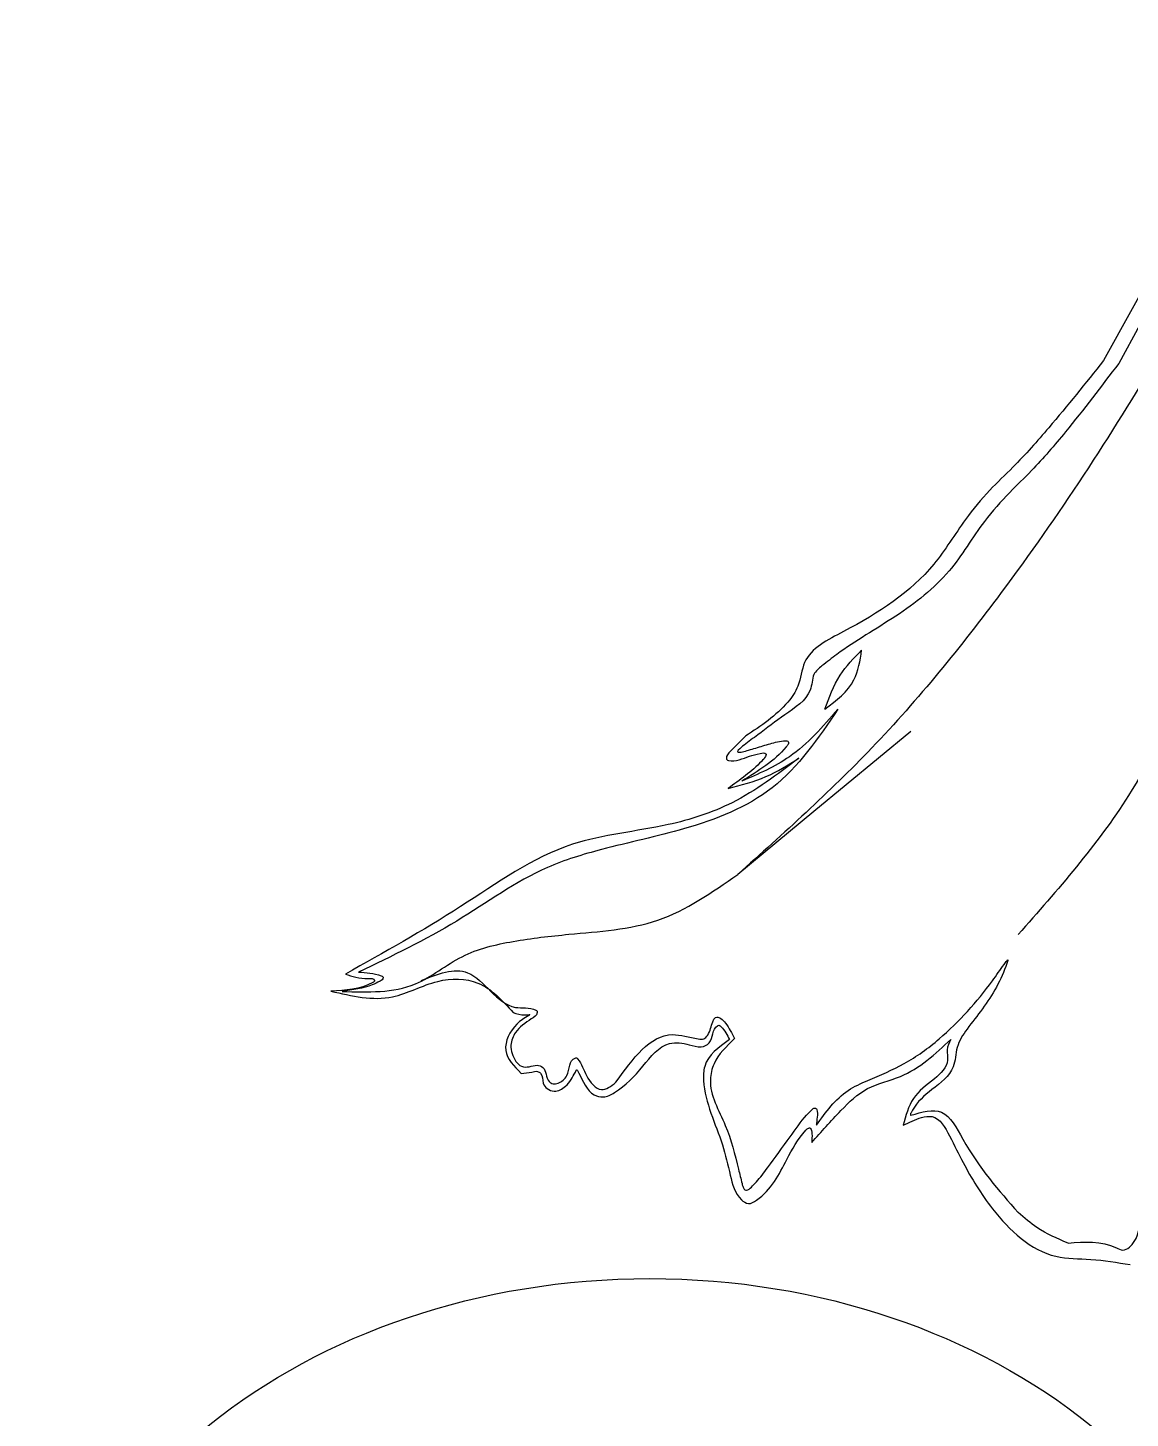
# Model space of a CAD drawing. Header units: millimetres. Extents: x -59 to 46, y -7 to 137.
# Drawn here: x -58.6 to -14.2, y 41.9 to 97.8 of the extents above; entities that cross this region are included whole.
import ezdxf

# ---------------------------------------------------------------- set-up
doc = ezdxf.new("R2010")
doc.units = ezdxf.units.MM

msp = doc.modelspace()

# ---------------------------------------------------------------- linework, layer by layer
at = {"color": 7, "linetype": 'Continuous'}
for p, q in [((-7.388, 97.805), (-14.703, 84.322)), ((-8.023, 97.62), (-15.319, 84.435))]:
    msp.add_line(p, q, dxfattribs=at)
at = {"color": 7, "linetype": 'Continuous', "flags": 128}
msp.add_lwpolyline([(-23.061, 69.525), (-26.959, 66.311), (-30.022, 63.786)], dxfattribs=at)
at = {"color": 7, "linetype": 'Continuous'}
msp.add_ellipse((-33.558, 27.547), major_axis=(25, 0), ratio=0.8, dxfattribs=at)
for points, knots in [([(-7.063, 96.19), (-8.993, 92.32), (-12.635, 85.014), (-18.63, 75.927), (-24.32, 68.898), (-28.18, 65.437), (-30.022, 63.786)], [0, 0, 0, 0, 0.324012, 0.611739, 0.814739, 1, 1, 1, 1]), ([(-15.319, 84.435), (-16.041, 83.528), (-17.208, 82.061), (-18.746, 80.331), (-19.958, 79.194), (-21.028, 77.897), (-22.476, 75.502), (-24.883, 73.952), (-27.404, 72.723), (-27.506, 71.393), (-28.262, 70.299), (-29.087, 69.755), (-29.698, 69.351)], [0, 0, 0, 0, 0.1649, 0.266371, 0.328675, 0.400899, 0.505148, 0.719954, 0.814569, 0.8612, 0.897069, 1, 1, 1, 1]), ([(-14.703, 84.322), (-15.407, 83.396), (-16.53, 81.921), (-18.001, 80.193), (-19.171, 79.076), (-20.338, 77.775), (-21.473, 75.778), (-23.637, 74.099), (-25.515, 73.057), (-26.553, 72.231), (-26.979, 71.889), (-27.029, 71.508), (-27.171, 70.828), (-28.152, 70.219), (-29.026, 69.526), (-29.669, 69.063), (-29.941, 68.846), (-30.025, 68.744), (-30.026, 68.712), (-30.008, 68.697), (-29.976, 68.695), (-29.917, 68.698), (-29.784, 68.724), (-29.474, 68.809), (-29.008, 68.956), (-28.513, 69.1), (-28.181, 69.163), (-28.016, 69.154), (-27.958, 69.087), (-28.005, 68.992), (-28.503, 68.372), (-29.199, 67.941), (-29.858, 67.533)], [0, 0, 0, 0, 0.1305803, 0.2079741, 0.2541593, 0.3119856, 0.4035276, 0.5085218, 0.614191, 0.6423559, 0.6599773, 0.671848, 0.6841203, 0.7370486, 0.7879441, 0.8134314, 0.825197, 0.8272399, 0.8278395, 0.8284155, 0.8297363, 0.831284, 0.8351195, 0.8448187, 0.8674233, 0.8899286, 0.9024231, 0.9055776, 0.9077165, 0.911132, 0.9158119, 1, 1, 1, 1]), ([(-10.453, 75.546), (-11.551, 72.567), (-13.481, 67.332), (-17.163, 63.163), (-18.749, 61.367)], [0, 0, 0, 0, 0.5690727, 1, 1, 1, 1]), ([(-26.514, 70.422), (-26.343, 70.899), (-26.021, 71.796), (-25.355, 72.475), (-25.042, 72.794)], [0, 0, 0, 0, 0.5309231, 1, 1, 1, 1]), ([(-26.514, 70.422), (-26.054, 70.776), (-25.254, 71.392), (-25.105, 72.376), (-25.042, 72.794)], [0, 0, 0, 0, 0.575586, 1, 1, 1, 1]), ([(-26, 70.422), (-26.785, 69.262), (-28.313, 67.003), (-32.016, 65.558), (-35.13, 64.928), (-38.337, 63.956), (-41.315, 61.755), (-43.924, 60.504), (-45.26, 59.863)], [0, 0, 0, 0, 0.18319, 0.35695, 0.510664, 0.612751, 0.801645, 1, 1, 1, 1]), ([(-26, 70.422), (-26.604, 69.724), (-27.684, 68.475), (-29.193, 67.821), (-29.858, 67.533)], [0, 0, 0, 0, 0.558748, 1, 1, 1, 1]), ([(-29.698, 69.351), (-29.888, 69.161), (-30.154, 68.896), (-30.519, 68.536), (-30.455, 68.383), (-30.124, 68.284), (-29.66, 68.533), (-29.229, 68.617), (-28.914, 68.7), (-28.873, 68.583), (-28.933, 68.468), (-29.393, 67.972), (-29.935, 67.582), (-30.407, 67.242)], [0, 0, 0, 0, 0.1748293, 0.2442938, 0.2549154, 0.2671846, 0.440816, 0.5311842, 0.5768195, 0.5857425, 0.5993684, 0.6511236, 1, 1, 1, 1]), ([(-27.571, 68.453), (-28.432, 67.801), (-30.022, 66.596), (-33.187, 65.577), (-37.184, 65.259), (-41.194, 62.349), (-44.24, 60.65), (-45.793, 59.783)], [0, 0, 0, 0, 0.157824, 0.291511, 0.483893, 0.736914, 1, 1, 1, 1]), ([(-30.407, 67.242), (-29.889, 67.374), (-28.88, 67.63), (-28, 68.184), (-27.571, 68.453)], [0, 0, 0, 0, 0.513405, 1, 1, 1, 1]), ([(-45.923, 59.087), (-44.895, 59.053), (-43.114, 58.995), (-41.18, 60.64), (-39.008, 61.143), (-36.372, 61.446), (-33.092, 61.641), (-31.053, 63.066), (-30.022, 63.786)], [0, 0, 0, 0, 0.175859, 0.304358, 0.431761, 0.565674, 0.780559, 1, 1, 1, 1]), ([(-26.86, 53.708), (-26.481, 54.234), (-25.922, 55.008), (-24.566, 55.612), (-23.267, 56.145), (-21.502, 57.434), (-20.229, 58.865), (-19.435, 60.001), (-19.239, 60.281), (-19.189, 60.342), (-19.174, 60.354), (-19.168, 60.357), (-19.165, 60.357), (-19.162, 60.354), (-19.16, 60.342), (-19.164, 60.322), (-19.176, 60.276), (-19.418, 59.585), (-19.945, 58.636), (-20.78, 57.637), (-21.27, 56.876), (-21.268, 55.85), (-22.211, 55.171), (-22.839, 54.618), (-23.048, 54.223), (-23.083, 54.16), (-23.079, 54.116), (-23.065, 54.113), (-23.059, 54.112)], [0, 0, 0, 0, 0.106184, 0.156297, 0.246234, 0.342695, 0.520461, 0.565636, 0.57581, 0.578132, 0.578728, 0.579028, 0.579163, 0.57929, 0.579649, 0.581021, 0.582828, 0.587678, 0.704233, 0.761389, 0.808194, 0.852883, 0.922955, 0.986792, 0.993486, 0.997898, 0.998937, 1, 1, 1, 1]), ([(-45.793, 59.783), (-45.522, 59.694), (-45.178, 59.579), (-44.641, 59.614), (-44.616, 59.509), (-44.64, 59.472), (-45.168, 59.161), (-45.787, 59.128), (-46.377, 59.098)], [0, 0, 0, 0, 0.3094496, 0.3940779, 0.4006557, 0.4087142, 0.4354975, 1, 1, 1, 1]), ([(-45.26, 59.863), (-44.959, 59.842), (-44.635, 59.82), (-44.286, 59.689), (-44.259, 59.581), (-44.463, 59.456), (-44.957, 59.219), (-45.501, 59.145), (-45.923, 59.087)], [0, 0, 0, 0, 0.328593, 0.353274, 0.370957, 0.434559, 0.560342, 1, 1, 1, 1]), ([(-42.74, 59.523), (-42.079, 59.784), (-40.59, 60.373), (-39.538, 58.214), (-38.378, 58.474), (-38.076, 58.3), (-38.083, 58.124), (-38.211, 58.045), (-38.32, 57.978)], [0, 0, 0, 0, 0.339381, 0.765693, 0.914818, 0.926402, 0.937372, 1, 1, 1, 1]), ([(-46.377, 59.098), (-45.532, 58.901), (-44.03, 58.552), (-42.238, 59.62), (-40.281, 59.616), (-39.48, 58.717), (-39.053, 58.236)], [0, 0, 0, 0, 0.315964, 0.561412, 0.765765, 1, 1, 1, 1]), ([(-39.053, 58.236), (-38.898, 58.185), (-38.7, 58.12), (-38.468, 58.146), (-38.411, 58.149), (-38.386, 58.153), (-38.384, 58.145), (-38.393, 58.129), (-38.586, 58.025), (-39.068, 57.714), (-39.601, 56.667), (-39.017, 56.082), (-38.729, 55.794)], [0, 0, 0, 0, 0.1354833, 0.1744282, 0.1852643, 0.1898176, 0.1904714, 0.1913328, 0.2048082, 0.3683542, 0.6891958, 1, 1, 1, 1]), ([(-38.32, 57.978), (-38.559, 57.823), (-38.953, 57.566), (-39.21, 56.882), (-39.041, 56.366), (-38.725, 56.036), (-38.391, 56.045), (-38.12, 56.15), (-37.688, 56.015), (-37.755, 55.534), (-37.44, 55.348), (-37.151, 55.414), (-36.747, 55.733), (-36.812, 56.341), (-36.499, 56.426), (-36.287, 56.178), (-36.168, 55.709), (-35.56, 54.931), (-35.117, 55.28), (-34.921, 55.435)], [0, 0, 0, 0, 0.106578, 0.175557, 0.26277, 0.301171, 0.340137, 0.381294, 0.412714, 0.492784, 0.515261, 0.541233, 0.600809, 0.7004, 0.706294, 0.714438, 0.812275, 0.916841, 1, 1, 1, 1]), ([(-36.548, 55.843), (-36.54, 55.865), (-36.529, 55.893), (-36.512, 55.928), (-36.484, 55.935), (-36.444, 55.88), (-36.264, 55.541), (-36.051, 54.964), (-35.381, 54.794), (-34.629, 55.186), (-33.873, 55.993), (-33.015, 57.121), (-32.06, 56.995), (-31.541, 56.801), (-30.973, 57.038), (-31.07, 57.608), (-30.761, 57.737), (-30.547, 57.541), (-30.443, 57.334), (-30.352, 57.153)], [0, 0, 0, 0, 0.008438, 0.011151, 0.013084, 0.017525, 0.032131, 0.16025, 0.204278, 0.263176, 0.450075, 0.618658, 0.713595, 0.771273, 0.815407, 0.906804, 0.914225, 0.924894, 1, 1, 1, 1]), ([(-34.921, 55.435), (-34.235, 56.387), (-33.308, 57.675), (-31.903, 57.214), (-31.373, 57.139), (-31.133, 57.428), (-31.083, 57.735), (-30.973, 57.99), (-30.846, 58.083), (-30.659, 57.986), (-30.41, 57.703), (-30.26, 57.406), (-30.15, 57.189)], [0, 0, 0, 0, 0.461171, 0.623378, 0.658113, 0.692609, 0.781106, 0.804106, 0.820488, 0.847541, 0.888726, 1, 1, 1, 1]), ([(-30.352, 57.153), (-30.784, 56.841), (-31.382, 56.407), (-31.434, 54.766), (-30.702, 53.39), (-30.343, 51.768), (-30.123, 50.871), (-29.586, 50.495), (-28.716, 51.007), (-28.156, 52.157), (-27.589, 53.192), (-27.205, 53.592), (-27.127, 53.602), (-27.076, 53.571), (-27.05, 53.482), (-27.028, 53.292), (-27.039, 53.13), (-27.047, 53.01)], [0, 0, 0, 0, 0.122367, 0.169882, 0.394254, 0.500082, 0.589835, 0.616499, 0.645948, 0.81643, 0.932847, 0.945555, 0.948589, 0.951507, 0.959611, 0.970119, 1, 1, 1, 1]), ([(-30.15, 57.189), (-30.473, 56.88), (-30.956, 56.42), (-31.269, 55.103), (-30.43, 53.744), (-30.09, 52.347), (-29.879, 51.489), (-29.811, 51.208), (-29.741, 51.103), (-29.606, 51.089), (-29.454, 51.244), (-29.172, 51.53), (-28.654, 52.219), (-28.007, 53.118), (-27.431, 53.929), (-27.089, 54.294), (-26.957, 54.404), (-26.872, 54.393), (-26.798, 54.262), (-26.83, 54.024), (-26.85, 53.814), (-26.86, 53.708)], [0, 0, 0, 0, 0.1115468, 0.1663543, 0.3320645, 0.4886855, 0.5390577, 0.5570447, 0.5633556, 0.5691522, 0.5886204, 0.6137296, 0.6748635, 0.8061394, 0.8999655, 0.9256802, 0.9368296, 0.9410577, 0.9456335, 0.9724635, 1, 1, 1, 1]), ([(-27.047, 53.01), (-26.664, 53.443), (-25.975, 54.22), (-24.858, 55.303), (-23.062, 55.662), (-22.083, 56.571), (-21.455, 57.153)], [0, 0, 0, 0, 0.247659, 0.444523, 0.643918, 1, 1, 1, 1]), ([(-21.455, 57.153), (-21.524, 57.018), (-21.66, 56.755), (-21.485, 56.136), (-22.19, 55.487), (-23.065, 54.87), (-23.265, 54.093), (-23.366, 53.705)], [0, 0, 0, 0, 0.10805, 0.210338, 0.434027, 0.717254, 1, 1, 1, 1]), ([(-38.729, 55.794), (-38.588, 55.804), (-38.37, 55.819), (-38.098, 55.903), (-37.843, 55.756), (-37.9, 55.425), (-37.69, 55.155), (-37.334, 55.022), (-36.845, 55.286), (-36.658, 55.637), (-36.548, 55.843)], [0, 0, 0, 0, 0.144161, 0.221833, 0.272535, 0.411082, 0.49941, 0.601425, 0.766375, 1, 1, 1, 1]), ([(-23.059, 54.112), (-22.613, 54.239), (-21.67, 54.507), (-20.596, 52.296), (-19.528, 51.083), (-18.749, 50.198)], [0, 0, 0, 0, 0.195216, 0.413051, 1, 1, 1, 1]), ([(-23.366, 53.705), (-23.132, 53.824), (-22.773, 54.006), (-21.969, 54.145), (-21.444, 53.188), (-20.837, 51.926), (-19.693, 50.035), (-17.868, 48.323), (-15.756, 48.355), (-14.771, 48.195), (-14.245, 48.109)], [0, 0, 0, 0, 0.067093, 0.103072, 0.191218, 0.293019, 0.478507, 0.746855, 0.865067, 1, 1, 1, 1]), ([(-16.745, 48.971), (-16.08, 49.025), (-15.321, 49.087), (-14.54, 48.642), (-13.96, 48.958), (-13.87, 49.893), (-13.56, 50.701), (-13.362, 51.198), (-13.112, 51.442), (-12.885, 51.272), (-12.688, 51.146), (-12.466, 51.218), (-12.29, 51.342), (-11.927, 51.355), (-11.82, 51.094), (-11.744, 50.91)], [0, 0, 0, 0, 0.277683, 0.317297, 0.35806, 0.529083, 0.677172, 0.731016, 0.763871, 0.803894, 0.832731, 0.861507, 0.894758, 0.926265, 1, 1, 1, 1]), ([(-16.745, 48.971), (-17.176, 49.156), (-17.905, 49.47), (-18.504, 49.987), (-18.749, 50.198)], [0, 0, 0, 0, 0.591574, 1, 1, 1, 1])]:
    msp.add_open_spline(points, degree=3, knots=knots, dxfattribs=at)

doc.saveas('drawing.dxf')
